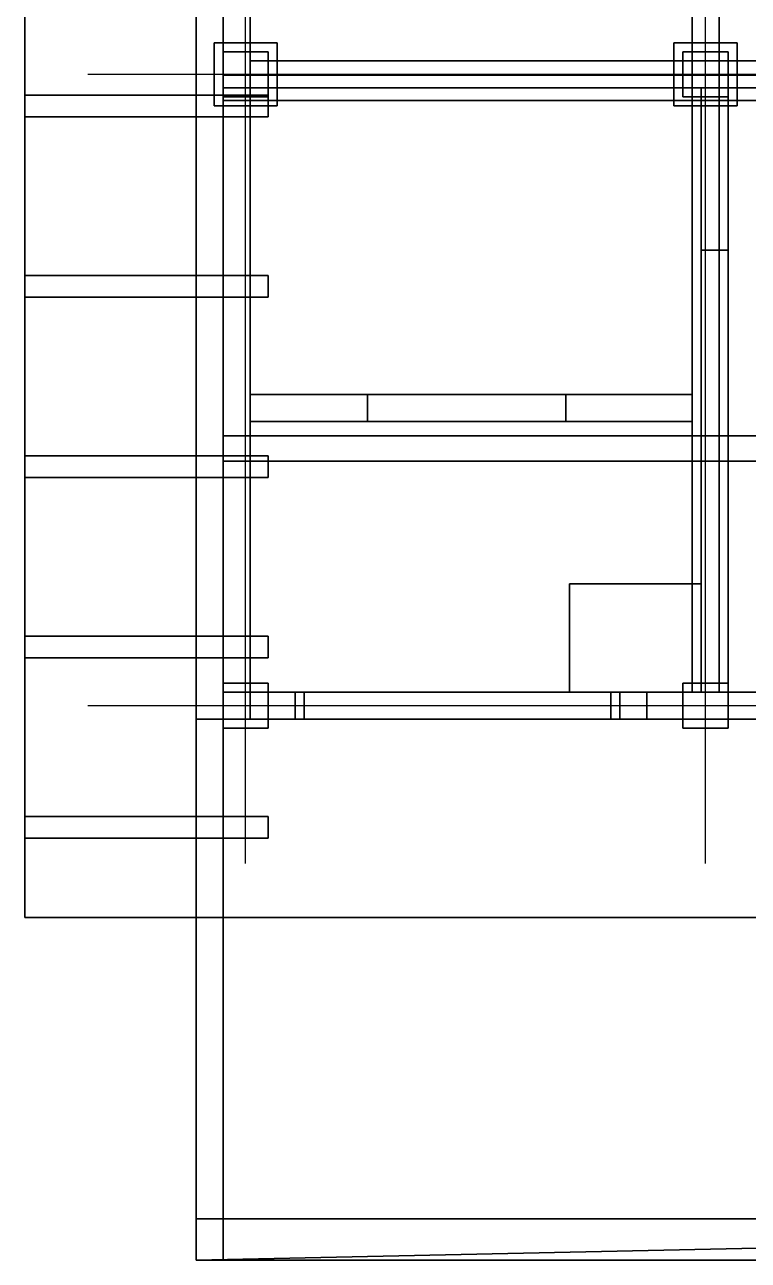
# Model space of a CAD drawing. Extents: x -0.9 to 15, y 0 to 25.9.
# Drawn here: x -0.95 to 3.06, y 0 to 6.85 of the extents above; entities that cross this region are included whole.
import ezdxf

# ---------------------------------------------------------------- set-up
doc = ezdxf.new("R2010")
doc.units = 0
for name, color, linetype in [('CERCA_PERIMETRAL_3D', 7, 'CONTINUOUS'), ('CHALET_CUBIERTA_ALPINA_3D', 7, 'CONTINUOUS'), ('CHALET_P2_MUROS_MADERA_3D', 7, 'CONTINUOUS'), ('CHALET_P2_TABIQUES_3D', 7, 'CONTINUOUS'), ('CHALET_VIGAS_CANECILLOS_3D', 7, 'CONTINUOUS'), ('COLUMNAS_3D', 7, 'CONTINUOUS'), ('EJES_ESTRUCTURALES', 7, 'CONTINUOUS'), ('LOSA_PISO_3D', 7, 'CONTINUOUS'), ('MUROS_EXTERIORES_3D', 7, 'CONTINUOUS'), ('MUROS_INTERIORES_3D', 7, 'CONTINUOUS'), ('P2_COLUMNAS_3D', 7, 'CONTINUOUS'), ('P2_LOSA_PISO_3D', 7, 'CONTINUOUS'), ('PLANTA_SEGUNDO_PISO_2D', 7, 'CONTINUOUS'), ('SOTANO_COLUMNAS_3D', 7, 'CONTINUOUS'), ('SOTANO_LOSA_3D', 7, 'CONTINUOUS'), ('SOTANO_MUROS_EXT_3D', 7, 'CONTINUOUS'), ('SOTANO_MUROS_INT_3D', 7, 'CONTINUOUS'), ('TERRENO_3D', 7, 'CONTINUOUS')]:
    doc.layers.add(name, color=color, linetype=linetype)

msp = doc.modelspace()

# ---------------------------------------------------------------- linework, layer by layer
at = {"layer": 'CERCA_PERIMETRAL_3D', "color": 7}
for points in [[(0, 0, -2.55), (0, 24.71, -2.55), (0.15, 24.71, -2.55), (0.15, 0, -2.55)], [(0, 0, 0.5), (0.15, 0, 0.5), (0.15, 24.71, 0.5), (0, 24.71, 0.5)], [(0, 24.71, -2.55), (0, 0, -2.55), (0, 0, 0.5), (0, 24.71, 0.5)], [(0.15, 0, -2.55), (0.15, 24.71, -2.55), (0.15, 24.71, 0.5), (0.15, 0, 0.5)], [(0, 0, -2.55), (0, 0.23, -2.55), (10.8043, 0.23, -2.55), (10.8043, 0, -2.55)], [(0, 0, -1), (10.8043, 0, -1), (10.8043, 0.23, -1), (0, 0.23, -1)], [(10.8043, 0.23, -2.55), (0, 0.23, -2.55), (0, 0.23, -1), (10.8043, 0.23, -1)], [(0, 0.23, -2.55), (0, 0, -2.55), (0, 0, -1), (0, 0.23, -1)], [(0, 0, -2.55), (0.15, 0, -2.55), (0.15, 0, 0.5), (0, 0, 0.5)], [(0, 0, -2.55), (10.8043, 0, -2.55), (10.8043, 0, -1), (0, 0, -1)]]:
    msp.add_3dface(points, dxfattribs=at)
at = {"layer": 'CHALET_CUBIERTA_ALPINA_3D', "color": 1}
for points in [[(-0.95, 1.9, 5.4), (-0.95, 25.91, 5.4), (4.65, 25.91, 9.72), (4.65, 1.9, 9.72)], [(-0.95, 1.9, 5.6), (4.65, 1.9, 9.92), (4.65, 25.91, 9.92), (-0.95, 25.91, 5.6)], [(-0.95, 25.91, 5.4), (-0.95, 1.9, 5.4), (-0.95, 1.9, 5.6), (-0.95, 25.91, 5.6)], [(-0.95, 1.9, 5.4), (4.65, 1.9, 9.72), (4.65, 1.9, 9.92), (-0.95, 1.9, 5.6)]]:
    msp.add_3dface(points, dxfattribs=at)
at = {"layer": 'CHALET_P2_MUROS_MADERA_3D', "color": 6}
for points in [[(0.15, 3, 3), (0.15, 24.71, 3), (0.3, 24.71, 3), (0.3, 3, 3)], [(0.15, 3, 5.85), (0.3, 3, 5.85), (0.3, 24.71, 5.85), (0.15, 24.71, 5.85)], [(0.15, 24.71, 3), (0.15, 3, 3), (0.15, 3, 5.85), (0.15, 24.71, 5.85)], [(0.3, 3, 3), (0.3, 24.71, 3), (0.3, 24.71, 5.85), (0.3, 3, 5.85)], [(0.15, 3, 3), (0.15, 3.15, 3), (0.6, 3.15, 3), (0.6, 3, 3)], [(0.15, 3, 5.85), (0.6, 3, 5.85), (0.6, 3.15, 5.85), (0.15, 3.15, 5.85)], [(0.6, 3.15, 3), (0.15, 3.15, 3), (0.15, 3.15, 5.85), (0.6, 3.15, 5.85)], [(0.15, 3.15, 3), (0.15, 3, 3), (0.15, 3, 5.85), (0.15, 3.15, 5.85)], [(0.6, 3, 3), (0.6, 3.15, 3), (0.6, 3.15, 5.85), (0.6, 3, 5.85)], [(0.6, 3, 3), (0.6, 3.15, 3), (2.3, 3.15, 3), (2.3, 3, 3)], [(0.6, 3, 4.1), (2.3, 3, 4.1), (2.3, 3.15, 4.1), (0.6, 3.15, 4.1)], [(2.3, 3.15, 3), (0.6, 3.15, 3), (0.6, 3.15, 4.1), (2.3, 3.15, 4.1)], [(0.6, 3.15, 3), (0.6, 3, 3), (0.6, 3, 4.1), (0.6, 3.15, 4.1)], [(0.6, 3, 5.25), (0.6, 3.15, 5.25), (2.3, 3.15, 5.25), (2.3, 3, 5.25)], [(0.6, 3, 5.85), (2.3, 3, 5.85), (2.3, 3.15, 5.85), (0.6, 3.15, 5.85)], [(2.3, 3.15, 5.25), (0.6, 3.15, 5.25), (0.6, 3.15, 5.85), (2.3, 3.15, 5.85)], [(0.6, 3.15, 5.25), (0.6, 3, 5.25), (0.6, 3, 5.85), (0.6, 3.15, 5.85)], [(2.3, 3, 3), (2.3, 3.15, 3), (2.3, 3.15, 4.1), (2.3, 3, 4.1)], [(2.3, 3, 5.25), (2.3, 3.15, 5.25), (2.3, 3.15, 5.85), (2.3, 3, 5.85)], [(2.3, 3, 3), (2.3, 3.15, 3), (3.6, 3.15, 3), (3.6, 3, 3)], [(2.3, 3, 5.85), (3.6, 3, 5.85), (3.6, 3.15, 5.85), (2.3, 3.15, 5.85)], [(3.6, 3.15, 3), (2.3, 3.15, 3), (2.3, 3.15, 5.85), (3.6, 3.15, 5.85)], [(2.3, 3.15, 3), (2.3, 3, 3), (2.3, 3, 5.85), (2.3, 3.15, 5.85)], [(0.15, 3, 3), (0.3, 3, 3), (0.3, 3, 5.85), (0.15, 3, 5.85)], [(0.15, 3, 3), (0.6, 3, 3), (0.6, 3, 5.85), (0.15, 3, 5.85)], [(0.6, 3, 3), (2.3, 3, 3), (2.3, 3, 4.1), (0.6, 3, 4.1)], [(0.6, 3, 5.25), (2.3, 3, 5.25), (2.3, 3, 5.85), (0.6, 3, 5.85)], [(2.3, 3, 3), (3.6, 3, 3), (3.6, 3, 5.85), (2.3, 3, 5.85)]]:
    msp.add_3dface(points, dxfattribs=at)
at = {"layer": 'CHALET_P2_TABIQUES_3D', "color": 6}
for points in [[(2.75, 3.15, 3), (2.75, 7.3, 3), (2.9, 7.3, 3), (2.9, 3.15, 3)], [(2.75, 3.15, 5.85), (2.9, 3.15, 5.85), (2.9, 7.3, 5.85), (2.75, 7.3, 5.85)], [(2.75, 7.3, 3), (2.75, 3.15, 3), (2.75, 3.15, 5.85), (2.75, 7.3, 5.85)], [(2.9, 3.15, 3), (2.9, 7.3, 3), (2.9, 7.3, 5.85), (2.9, 3.15, 5.85)], [(2.75, 3.15, 3), (2.9, 3.15, 3), (2.9, 3.15, 5.85), (2.75, 3.15, 5.85)]]:
    msp.add_3dface(points, dxfattribs=at)
at = {"layer": 'CHALET_VIGAS_CANECILLOS_3D', "color": 6}
for points in [[(0.15, 6.43, 2.7), (0.15, 6.57, 2.7), (9.15, 6.57, 2.7), (9.15, 6.43, 2.7)], [(0.15, 6.43, 2.85), (9.15, 6.43, 2.85), (9.15, 6.57, 2.85), (0.15, 6.57, 2.85)], [(9.15, 6.57, 2.7), (0.15, 6.57, 2.7), (0.15, 6.57, 2.85), (9.15, 6.57, 2.85)], [(0.15, 6.57, 2.7), (0.15, 6.43, 2.7), (0.15, 6.43, 2.85), (0.15, 6.57, 2.85)], [(-0.95, 6.34, 5.25), (-0.95, 6.46, 5.25), (0.4, 6.46, 5.25), (0.4, 6.34, 5.25)], [(-0.95, 6.34, 5.4), (0.4, 6.34, 5.4), (0.4, 6.46, 5.4), (-0.95, 6.46, 5.4)], [(0.4, 6.46, 5.25), (-0.95, 6.46, 5.25), (-0.95, 6.46, 5.4), (0.4, 6.46, 5.4)], [(-0.95, 6.46, 5.25), (-0.95, 6.34, 5.25), (-0.95, 6.34, 5.4), (-0.95, 6.46, 5.4)], [(0.4, 6.34, 5.25), (0.4, 6.46, 5.25), (0.4, 6.46, 5.4), (0.4, 6.34, 5.4)], [(0.15, 6.43, 2.7), (9.15, 6.43, 2.7), (9.15, 6.43, 2.85), (0.15, 6.43, 2.85)], [(-0.95, 6.34, 5.25), (0.4, 6.34, 5.25), (0.4, 6.34, 5.4), (-0.95, 6.34, 5.4)], [(-0.95, 5.34, 5.25), (-0.95, 5.46, 5.25), (0.4, 5.46, 5.25), (0.4, 5.34, 5.25)], [(-0.95, 5.34, 5.4), (0.4, 5.34, 5.4), (0.4, 5.46, 5.4), (-0.95, 5.46, 5.4)], [(0.4, 5.46, 5.25), (-0.95, 5.46, 5.25), (-0.95, 5.46, 5.4), (0.4, 5.46, 5.4)], [(-0.95, 5.46, 5.25), (-0.95, 5.34, 5.25), (-0.95, 5.34, 5.4), (-0.95, 5.46, 5.4)], [(0.4, 5.34, 5.25), (0.4, 5.46, 5.25), (0.4, 5.46, 5.4), (0.4, 5.34, 5.4)], [(-0.95, 5.34, 5.25), (0.4, 5.34, 5.25), (0.4, 5.34, 5.4), (-0.95, 5.34, 5.4)], [(0.15, 4.43, 2.7), (0.15, 4.57, 2.7), (9.15, 4.57, 2.7), (9.15, 4.43, 2.7)], [(0.15, 4.43, 2.85), (9.15, 4.43, 2.85), (9.15, 4.57, 2.85), (0.15, 4.57, 2.85)], [(9.15, 4.57, 2.7), (0.15, 4.57, 2.7), (0.15, 4.57, 2.85), (9.15, 4.57, 2.85)], [(0.15, 4.57, 2.7), (0.15, 4.43, 2.7), (0.15, 4.43, 2.85), (0.15, 4.57, 2.85)], [(-0.95, 4.34, 5.25), (-0.95, 4.46, 5.25), (0.4, 4.46, 5.25), (0.4, 4.34, 5.25)], [(-0.95, 4.34, 5.4), (0.4, 4.34, 5.4), (0.4, 4.46, 5.4), (-0.95, 4.46, 5.4)], [(0.4, 4.46, 5.25), (-0.95, 4.46, 5.25), (-0.95, 4.46, 5.4), (0.4, 4.46, 5.4)], [(-0.95, 4.46, 5.25), (-0.95, 4.34, 5.25), (-0.95, 4.34, 5.4), (-0.95, 4.46, 5.4)], [(0.4, 4.34, 5.25), (0.4, 4.46, 5.25), (0.4, 4.46, 5.4), (0.4, 4.34, 5.4)], [(0.15, 4.43, 2.7), (9.15, 4.43, 2.7), (9.15, 4.43, 2.85), (0.15, 4.43, 2.85)], [(-0.95, 4.34, 5.25), (0.4, 4.34, 5.25), (0.4, 4.34, 5.4), (-0.95, 4.34, 5.4)], [(-0.95, 3.34, 5.25), (-0.95, 3.46, 5.25), (0.4, 3.46, 5.25), (0.4, 3.34, 5.25)], [(-0.95, 3.34, 5.4), (0.4, 3.34, 5.4), (0.4, 3.46, 5.4), (-0.95, 3.46, 5.4)], [(0.4, 3.46, 5.25), (-0.95, 3.46, 5.25), (-0.95, 3.46, 5.4), (0.4, 3.46, 5.4)], [(-0.95, 3.46, 5.25), (-0.95, 3.34, 5.25), (-0.95, 3.34, 5.4), (-0.95, 3.46, 5.4)], [(0.4, 3.34, 5.25), (0.4, 3.46, 5.25), (0.4, 3.46, 5.4), (0.4, 3.34, 5.4)], [(-0.95, 3.34, 5.25), (0.4, 3.34, 5.25), (0.4, 3.34, 5.4), (-0.95, 3.34, 5.4)], [(-0.95, 2.34, 5.25), (-0.95, 2.46, 5.25), (0.4, 2.46, 5.25), (0.4, 2.34, 5.25)], [(-0.95, 2.34, 5.4), (0.4, 2.34, 5.4), (0.4, 2.46, 5.4), (-0.95, 2.46, 5.4)], [(0.4, 2.46, 5.25), (-0.95, 2.46, 5.25), (-0.95, 2.46, 5.4), (0.4, 2.46, 5.4)], [(-0.95, 2.46, 5.25), (-0.95, 2.34, 5.25), (-0.95, 2.34, 5.4), (-0.95, 2.46, 5.4)], [(0.4, 2.34, 5.25), (0.4, 2.46, 5.25), (0.4, 2.46, 5.4), (0.4, 2.34, 5.4)], [(-0.95, 2.34, 5.25), (0.4, 2.34, 5.25), (0.4, 2.34, 5.4), (-0.95, 2.34, 5.4)]]:
    msp.add_3dface(points, dxfattribs=at)
at = {"layer": 'COLUMNAS_3D', "color": 1}
for points in [[(0.15, 6.45), (0.15, 6.7), (0.4, 6.7), (0.4, 6.45)], [(0.15, 6.45, 2.85), (0.4, 6.45, 2.85), (0.4, 6.7, 2.85), (0.15, 6.7, 2.85)], [(0.4, 6.7), (0.15, 6.7), (0.15, 6.7, 2.85), (0.4, 6.7, 2.85)], [(0.15, 6.7), (0.15, 6.45), (0.15, 6.45, 2.85), (0.15, 6.7, 2.85)], [(0.4, 6.45), (0.4, 6.7), (0.4, 6.7, 2.85), (0.4, 6.45, 2.85)], [(2.7, 6.45), (2.7, 6.7), (2.95, 6.7), (2.95, 6.45)], [(2.7, 6.45, 2.85), (2.95, 6.45, 2.85), (2.95, 6.7, 2.85), (2.7, 6.7, 2.85)], [(2.95, 6.7), (2.7, 6.7), (2.7, 6.7, 2.85), (2.95, 6.7, 2.85)], [(2.7, 6.7), (2.7, 6.45), (2.7, 6.45, 2.85), (2.7, 6.7, 2.85)], [(2.95, 6.45), (2.95, 6.7), (2.95, 6.7, 2.85), (2.95, 6.45, 2.85)], [(0.15, 6.45), (0.4, 6.45), (0.4, 6.45, 2.85), (0.15, 6.45, 2.85)], [(2.7, 6.45), (2.95, 6.45), (2.95, 6.45, 2.85), (2.7, 6.45, 2.85)], [(0.15, 2.95), (0.15, 3.2), (0.4, 3.2), (0.4, 2.95)], [(0.15, 2.95, 2.85), (0.4, 2.95, 2.85), (0.4, 3.2, 2.85), (0.15, 3.2, 2.85)], [(0.4, 3.2), (0.15, 3.2), (0.15, 3.2, 2.85), (0.4, 3.2, 2.85)], [(0.15, 3.2), (0.15, 2.95), (0.15, 2.95, 2.85), (0.15, 3.2, 2.85)], [(0.4, 2.95), (0.4, 3.2), (0.4, 3.2, 2.85), (0.4, 2.95, 2.85)], [(2.7, 2.95), (2.7, 3.2), (2.95, 3.2), (2.95, 2.95)], [(2.7, 2.95, 2.85), (2.95, 2.95, 2.85), (2.95, 3.2, 2.85), (2.7, 3.2, 2.85)], [(2.95, 3.2), (2.7, 3.2), (2.7, 3.2, 2.85), (2.95, 3.2, 2.85)], [(2.7, 3.2), (2.7, 2.95), (2.7, 2.95, 2.85), (2.7, 3.2, 2.85)], [(2.95, 2.95), (2.95, 3.2), (2.95, 3.2, 2.85), (2.95, 2.95, 2.85)], [(0.15, 2.95), (0.4, 2.95), (0.4, 2.95, 2.85), (0.15, 2.95, 2.85)], [(2.7, 2.95), (2.95, 2.95), (2.95, 2.95, 2.85), (2.7, 2.95, 2.85)]]:
    msp.add_3dface(points, dxfattribs=at)
at = {"layer": 'EJES_ESTRUCTURALES', "color": 4}
for p, q in [((0.275, 2.2), (0.275, 25.51)), ((2.825, 2.2), (2.825, 25.51)), ((-0.6, 6.575), (9.8, 6.575)), ((-0.6, 3.075), (9.8, 3.075))]:
    msp.add_line(p, q, dxfattribs=at)
at = {"layer": 'LOSA_PISO_3D', "color": 8}
for points in [[(0.15, 6.5, -0.15), (0.15, 7.4, -0.15), (9.15, 7.4, -0.15), (9.15, 6.5, -0.15)], [(0.15, 6.5), (9.15, 6.5), (9.15, 7.4), (0.15, 7.4)], [(0.15, 7.4, -0.15), (0.15, 6.5, -0.15), (0.15, 6.5), (0.15, 7.4)], [(0.15, 3, -0.15), (0.15, 6.5, -0.15), (6.4, 6.5, -0.15), (6.4, 3, -0.15)], [(0.15, 3), (6.4, 3), (6.4, 6.5), (0.15, 6.5)], [(6.4, 6.5, -0.15), (0.15, 6.5, -0.15), (0.15, 6.5), (6.4, 6.5)], [(0.15, 6.5, -0.15), (0.15, 3, -0.15), (0.15, 3), (0.15, 6.5)], [(0.15, 6.5, -0.15), (9.15, 6.5, -0.15), (9.15, 6.5), (0.15, 6.5)], [(0.15, 3, -0.15), (6.4, 3, -0.15), (6.4, 3), (0.15, 3)]]:
    msp.add_3dface(points, dxfattribs=at)
at = {"layer": 'MUROS_EXTERIORES_3D', "color": 7}
for points in [[(0.15, 3), (0.15, 24.71), (0.3, 24.71), (0.3, 3)], [(0.15, 3, 2.85), (0.3, 3, 2.85), (0.3, 24.71, 2.85), (0.15, 24.71, 2.85)], [(0.15, 24.71), (0.15, 3), (0.15, 3, 2.85), (0.15, 24.71, 2.85)], [(0.3, 3), (0.3, 24.71), (0.3, 24.71, 2.85), (0.3, 3, 2.85)], [(0.15, 3), (0.15, 3.15), (0.55, 3.15), (0.55, 3)], [(0.15, 3, 2.85), (0.55, 3, 2.85), (0.55, 3.15, 2.85), (0.15, 3.15, 2.85)], [(0.55, 3.15), (0.15, 3.15), (0.15, 3.15, 2.85), (0.55, 3.15, 2.85)], [(0.15, 3.15), (0.15, 3), (0.15, 3, 2.85), (0.15, 3.15, 2.85)], [(0.55, 3), (0.55, 3.15), (0.55, 3.15, 2.85), (0.55, 3, 2.85)], [(0.55, 3), (0.55, 3.15), (2.35, 3.15), (2.35, 3)], [(0.55, 3, 1.15), (2.35, 3, 1.15), (2.35, 3.15, 1.15), (0.55, 3.15, 1.15)], [(2.35, 3.15), (0.55, 3.15), (0.55, 3.15, 1.15), (2.35, 3.15, 1.15)], [(0.55, 3.15), (0.55, 3), (0.55, 3, 1.15), (0.55, 3.15, 1.15)], [(0.55, 3, 2.6), (0.55, 3.15, 2.6), (2.35, 3.15, 2.6), (2.35, 3, 2.6)], [(0.55, 3, 2.85), (2.35, 3, 2.85), (2.35, 3.15, 2.85), (0.55, 3.15, 2.85)], [(2.35, 3.15, 2.6), (0.55, 3.15, 2.6), (0.55, 3.15, 2.85), (2.35, 3.15, 2.85)], [(0.55, 3.15, 2.6), (0.55, 3, 2.6), (0.55, 3, 2.85), (0.55, 3.15, 2.85)], [(2.35, 3), (2.35, 3.15), (2.35, 3.15, 1.15), (2.35, 3, 1.15)], [(2.35, 3, 2.6), (2.35, 3.15, 2.6), (2.35, 3.15, 2.85), (2.35, 3, 2.85)], [(2.35, 3), (2.35, 3.15), (4.1, 3.15), (4.1, 3)], [(2.35, 3, 2.85), (4.1, 3, 2.85), (4.1, 3.15, 2.85), (2.35, 3.15, 2.85)], [(4.1, 3.15), (2.35, 3.15), (2.35, 3.15, 2.85), (4.1, 3.15, 2.85)], [(2.35, 3.15), (2.35, 3), (2.35, 3, 2.85), (2.35, 3.15, 2.85)], [(0.15, 3), (0.3, 3), (0.3, 3, 2.85), (0.15, 3, 2.85)], [(0.15, 3), (0.55, 3), (0.55, 3, 2.85), (0.15, 3, 2.85)], [(0.55, 3), (2.35, 3), (2.35, 3, 1.15), (0.55, 3, 1.15)], [(0.55, 3, 2.6), (2.35, 3, 2.6), (2.35, 3, 2.85), (0.55, 3, 2.85)], [(2.35, 3), (4.1, 3), (4.1, 3, 2.85), (2.35, 3, 2.85)]]:
    msp.add_3dface(points, dxfattribs=at)
at = {"layer": 'MUROS_INTERIORES_3D', "color": 7}
for points in [[(2.75, 3.15), (2.75, 24.56), (2.9, 24.56), (2.9, 3.15)], [(2.75, 3.15, 2.85), (2.9, 3.15, 2.85), (2.9, 24.56, 2.85), (2.75, 24.56, 2.85)], [(2.75, 24.56), (2.75, 3.15), (2.75, 3.15, 2.85), (2.75, 24.56, 2.85)], [(2.9, 3.15), (2.9, 24.56), (2.9, 24.56, 2.85), (2.9, 3.15, 2.85)], [(2.9, 6.5), (2.9, 6.65), (4.05, 6.65), (4.05, 6.5)], [(2.9, 6.5, 2.85), (4.05, 6.5, 2.85), (4.05, 6.65, 2.85), (2.9, 6.65, 2.85)], [(4.05, 6.65), (2.9, 6.65), (2.9, 6.65, 2.85), (4.05, 6.65, 2.85)], [(2.9, 6.65), (2.9, 6.5), (2.9, 6.5, 2.85), (2.9, 6.65, 2.85)], [(2.9, 6.5), (4.05, 6.5), (4.05, 6.5, 2.85), (2.9, 6.5, 2.85)], [(0.3, 4.65), (0.3, 4.8), (0.95, 4.8), (0.95, 4.65)], [(0.3, 4.65, 2.85), (0.95, 4.65, 2.85), (0.95, 4.8, 2.85), (0.3, 4.8, 2.85)], [(0.95, 4.8), (0.3, 4.8), (0.3, 4.8, 2.85), (0.95, 4.8, 2.85)], [(0.3, 4.8), (0.3, 4.65), (0.3, 4.65, 2.85), (0.3, 4.8, 2.85)], [(0.95, 4.65), (0.95, 4.8), (0.95, 4.8, 2.85), (0.95, 4.65, 2.85)], [(0.95, 4.65, 2.1), (0.95, 4.8, 2.1), (2.05, 4.8, 2.1), (2.05, 4.65, 2.1)], [(0.95, 4.65, 2.85), (2.05, 4.65, 2.85), (2.05, 4.8, 2.85), (0.95, 4.8, 2.85)], [(2.05, 4.8, 2.1), (0.95, 4.8, 2.1), (0.95, 4.8, 2.85), (2.05, 4.8, 2.85)], [(0.95, 4.8, 2.1), (0.95, 4.65, 2.1), (0.95, 4.65, 2.85), (0.95, 4.8, 2.85)], [(2.05, 4.65, 2.1), (2.05, 4.8, 2.1), (2.05, 4.8, 2.85), (2.05, 4.65, 2.85)], [(2.05, 4.65), (2.05, 4.8), (2.75, 4.8), (2.75, 4.65)], [(2.05, 4.65, 2.85), (2.75, 4.65, 2.85), (2.75, 4.8, 2.85), (2.05, 4.8, 2.85)], [(2.75, 4.8), (2.05, 4.8), (2.05, 4.8, 2.85), (2.75, 4.8, 2.85)], [(2.05, 4.8), (2.05, 4.65), (2.05, 4.65, 2.85), (2.05, 4.8, 2.85)], [(2.75, 4.65), (2.75, 4.8), (2.75, 4.8, 2.85), (2.75, 4.65, 2.85)], [(0.3, 4.65), (0.95, 4.65), (0.95, 4.65, 2.85), (0.3, 4.65, 2.85)], [(0.95, 4.65, 2.1), (2.05, 4.65, 2.1), (2.05, 4.65, 2.85), (0.95, 4.65, 2.85)], [(2.05, 4.65), (2.75, 4.65), (2.75, 4.65, 2.85), (2.05, 4.65, 2.85)], [(2.75, 3.15), (2.9, 3.15), (2.9, 3.15, 2.85), (2.75, 3.15, 2.85)]]:
    msp.add_3dface(points, dxfattribs=at)
at = {"layer": 'P2_COLUMNAS_3D', "color": 1}
for points in [[(0.15, 6.45, 3), (0.15, 6.7, 3), (0.4, 6.7, 3), (0.4, 6.45, 3)], [(0.15, 6.45, 5.85), (0.4, 6.45, 5.85), (0.4, 6.7, 5.85), (0.15, 6.7, 5.85)], [(0.4, 6.7, 3), (0.15, 6.7, 3), (0.15, 6.7, 5.85), (0.4, 6.7, 5.85)], [(0.15, 6.7, 3), (0.15, 6.45, 3), (0.15, 6.45, 5.85), (0.15, 6.7, 5.85)], [(0.4, 6.45, 3), (0.4, 6.7, 3), (0.4, 6.7, 5.85), (0.4, 6.45, 5.85)], [(2.7, 6.45, 3), (2.7, 6.7, 3), (2.95, 6.7, 3), (2.95, 6.45, 3)], [(2.7, 6.45, 5.85), (2.95, 6.45, 5.85), (2.95, 6.7, 5.85), (2.7, 6.7, 5.85)], [(2.95, 6.7, 3), (2.7, 6.7, 3), (2.7, 6.7, 5.85), (2.95, 6.7, 5.85)], [(2.7, 6.7, 3), (2.7, 6.45, 3), (2.7, 6.45, 5.85), (2.7, 6.7, 5.85)], [(2.95, 6.45, 3), (2.95, 6.7, 3), (2.95, 6.7, 5.85), (2.95, 6.45, 5.85)], [(0.15, 6.45, 3), (0.4, 6.45, 3), (0.4, 6.45, 5.85), (0.15, 6.45, 5.85)], [(2.7, 6.45, 3), (2.95, 6.45, 3), (2.95, 6.45, 5.85), (2.7, 6.45, 5.85)], [(0.15, 2.95, 3), (0.15, 3.2, 3), (0.4, 3.2, 3), (0.4, 2.95, 3)], [(0.15, 2.95, 5.85), (0.4, 2.95, 5.85), (0.4, 3.2, 5.85), (0.15, 3.2, 5.85)], [(0.4, 3.2, 3), (0.15, 3.2, 3), (0.15, 3.2, 5.85), (0.4, 3.2, 5.85)], [(0.15, 3.2, 3), (0.15, 2.95, 3), (0.15, 2.95, 5.85), (0.15, 3.2, 5.85)], [(0.4, 2.95, 3), (0.4, 3.2, 3), (0.4, 3.2, 5.85), (0.4, 2.95, 5.85)], [(2.7, 2.95, 3), (2.7, 3.2, 3), (2.95, 3.2, 3), (2.95, 2.95, 3)], [(2.7, 2.95, 5.85), (2.95, 2.95, 5.85), (2.95, 3.2, 5.85), (2.7, 3.2, 5.85)], [(2.95, 3.2, 3), (2.7, 3.2, 3), (2.7, 3.2, 5.85), (2.95, 3.2, 5.85)], [(2.7, 3.2, 3), (2.7, 2.95, 3), (2.7, 2.95, 5.85), (2.7, 3.2, 5.85)], [(2.95, 2.95, 3), (2.95, 3.2, 3), (2.95, 3.2, 5.85), (2.95, 2.95, 5.85)], [(0.15, 2.95, 3), (0.4, 2.95, 3), (0.4, 2.95, 5.85), (0.15, 2.95, 5.85)], [(2.7, 2.95, 3), (2.95, 2.95, 3), (2.95, 2.95, 5.85), (2.7, 2.95, 5.85)]]:
    msp.add_3dface(points, dxfattribs=at)
at = {"layer": 'P2_LOSA_PISO_3D', "color": 6}
for points in [[(0.15, 6.5, 2.85), (0.15, 7.4, 2.85), (9.15, 7.4, 2.85), (9.15, 6.5, 2.85)], [(0.15, 6.5, 3), (9.15, 6.5, 3), (9.15, 7.4, 3), (0.15, 7.4, 3)], [(0.15, 7.4, 2.85), (0.15, 6.5, 2.85), (0.15, 6.5, 3), (0.15, 7.4, 3)], [(0.15, 3, 2.85), (0.15, 6.5, 2.85), (6.4, 6.5, 2.85), (6.4, 3, 2.85)], [(0.15, 3, 3), (6.4, 3, 3), (6.4, 6.5, 3), (0.15, 6.5, 3)], [(6.4, 6.5, 2.85), (0.15, 6.5, 2.85), (0.15, 6.5, 3), (6.4, 6.5, 3)], [(0.15, 6.5, 2.85), (0.15, 3, 2.85), (0.15, 3, 3), (0.15, 6.5, 3)], [(0.15, 6.5, 2.85), (9.15, 6.5, 2.85), (9.15, 6.5, 3), (0.15, 6.5, 3)], [(0.15, 3, 2.85), (6.4, 3, 2.85), (6.4, 3, 3), (0.15, 3, 3)]]:
    msp.add_3dface(points, dxfattribs=at)
at = {"layer": 'PLANTA_SEGUNDO_PISO_2D', "color": 1}
for p, q in [((-0.95, 25.91), (-0.95, 1.9)), ((0.4, 6.7, 3), (0.15, 6.7, 3)), ((0.15, 6.7, 3), (0.15, 6.45, 3)), ((0.4, 6.45, 3), (0.4, 6.7, 3)), ((2.95, 6.7, 3), (2.7, 6.7, 3)), ((2.7, 6.7, 3), (2.7, 6.45, 3)), ((2.95, 6.45, 3), (2.95, 6.7, 3)), ((0.15, 6.45, 3), (0.4, 6.45, 3)), ((2.7, 6.45, 3), (2.95, 6.45, 3)), ((0.4, 3.2, 3), (0.15, 3.2, 3)), ((0.15, 3.2, 3), (0.15, 2.95, 3)), ((0.4, 2.95, 3), (0.4, 3.2, 3)), ((2.95, 3.2, 3), (2.7, 3.2, 3)), ((2.7, 3.2, 3), (2.7, 2.95, 3)), ((2.95, 2.95, 3), (2.95, 3.2, 3)), ((0.15, 2.95, 3), (0.4, 2.95, 3)), ((2.7, 2.95, 3), (2.95, 2.95, 3)), ((-0.95, 1.9), (10.25, 1.9))]:
    msp.add_line(p, q, dxfattribs=at)
at = {"layer": 'SOTANO_COLUMNAS_3D', "color": 1}
for points in [[(0.1, 6.4, -2.55), (0.1, 6.75, -2.55), (0.45, 6.75, -2.55), (0.45, 6.4, -2.55)], [(0.1, 6.4, -0.15), (0.45, 6.4, -0.15), (0.45, 6.75, -0.15), (0.1, 6.75, -0.15)], [(0.45, 6.75, -2.55), (0.1, 6.75, -2.55), (0.1, 6.75, -0.15), (0.45, 6.75, -0.15)], [(0.1, 6.75, -2.55), (0.1, 6.4, -2.55), (0.1, 6.4, -0.15), (0.1, 6.75, -0.15)], [(0.45, 6.4, -2.55), (0.45, 6.75, -2.55), (0.45, 6.75, -0.15), (0.45, 6.4, -0.15)], [(2.65, 6.4, -2.55), (2.65, 6.75, -2.55), (3, 6.75, -2.55), (3, 6.4, -2.55)], [(2.65, 6.4, -0.15), (3, 6.4, -0.15), (3, 6.75, -0.15), (2.65, 6.75, -0.15)], [(3, 6.75, -2.55), (2.65, 6.75, -2.55), (2.65, 6.75, -0.15), (3, 6.75, -0.15)], [(2.65, 6.75, -2.55), (2.65, 6.4, -2.55), (2.65, 6.4, -0.15), (2.65, 6.75, -0.15)], [(3, 6.4, -2.55), (3, 6.75, -2.55), (3, 6.75, -0.15), (3, 6.4, -0.15)], [(0.1, 6.4, -2.55), (0.45, 6.4, -2.55), (0.45, 6.4, -0.15), (0.1, 6.4, -0.15)], [(2.65, 6.4, -2.55), (3, 6.4, -2.55), (3, 6.4, -0.15), (2.65, 6.4, -0.15)]]:
    msp.add_3dface(points, dxfattribs=at)
at = {"layer": 'SOTANO_LOSA_3D', "color": 8}
for points in [[(0.15, 6.5, -2.7), (0.15, 11.3, -2.7), (9.15, 11.3, -2.7), (9.15, 6.5, -2.7)], [(0.15, 6.5, -2.55), (9.15, 6.5, -2.55), (9.15, 11.3, -2.55), (0.15, 11.3, -2.55)], [(0.15, 11.3, -2.7), (0.15, 6.5, -2.7), (0.15, 6.5, -2.55), (0.15, 11.3, -2.55)], [(0.15, 3, -2.7), (0.15, 6.5, -2.7), (6.4, 6.5, -2.7), (6.4, 3, -2.7)], [(0.15, 3, -2.55), (6.4, 3, -2.55), (6.4, 6.5, -2.55), (0.15, 6.5, -2.55)], [(6.4, 6.5, -2.7), (0.15, 6.5, -2.7), (0.15, 6.5, -2.55), (6.4, 6.5, -2.55)], [(0.15, 6.5, -2.7), (0.15, 3, -2.7), (0.15, 3, -2.55), (0.15, 6.5, -2.55)], [(0.15, 6.5, -2.7), (9.15, 6.5, -2.7), (9.15, 6.5, -2.55), (0.15, 6.5, -2.55)], [(0.15, 3, -2.7), (6.4, 3, -2.7), (6.4, 3, -2.55), (0.15, 3, -2.55)]]:
    msp.add_3dface(points, dxfattribs=at)
at = {"layer": 'SOTANO_MUROS_EXT_3D', "color": 4}
for points in [[(0.15, 3, -2.55), (0.15, 11.3, -2.55), (0.3, 11.3, -2.55), (0.3, 3, -2.55)], [(0.15, 3, -0.15), (0.3, 3, -0.15), (0.3, 11.3, -0.15), (0.15, 11.3, -0.15)], [(0.15, 11.3, -2.55), (0.15, 3, -2.55), (0.15, 3, -0.15), (0.15, 11.3, -0.15)], [(0.3, 3, -2.55), (0.3, 11.3, -2.55), (0.3, 11.3, -0.15), (0.3, 3, -0.15)], [(0.3, 3, -2.55), (0.3, 3.15, -2.55), (0.6, 3.15, -2.55), (0.6, 3, -2.55)], [(0.3, 3, -0.15), (0.6, 3, -0.15), (0.6, 3.15, -0.15), (0.3, 3.15, -0.15)], [(0.6, 3.15, -2.55), (0.3, 3.15, -2.55), (0.3, 3.15, -0.15), (0.6, 3.15, -0.15)], [(0.3, 3.15, -2.55), (0.3, 3, -2.55), (0.3, 3, -0.15), (0.3, 3.15, -0.15)], [(0.6, 3, -2.55), (0.6, 3.15, -2.55), (0.6, 3.15, -0.15), (0.6, 3, -0.15)], [(0.6, 3, -2.55), (0.6, 3.15, -2.55), (2.5, 3.15, -2.55), (2.5, 3, -2.55)], [(0.6, 3, -1.55), (2.5, 3, -1.55), (2.5, 3.15, -1.55), (0.6, 3.15, -1.55)], [(2.5, 3.15, -2.55), (0.6, 3.15, -2.55), (0.6, 3.15, -1.55), (2.5, 3.15, -1.55)], [(0.6, 3.15, -2.55), (0.6, 3, -2.55), (0.6, 3, -1.55), (0.6, 3.15, -1.55)], [(0.6, 3, -0.45), (0.6, 3.15, -0.45), (2.5, 3.15, -0.45), (2.5, 3, -0.45)], [(0.6, 3, -0.15), (2.5, 3, -0.15), (2.5, 3.15, -0.15), (0.6, 3.15, -0.15)], [(2.5, 3.15, -0.45), (0.6, 3.15, -0.45), (0.6, 3.15, -0.15), (2.5, 3.15, -0.15)], [(0.6, 3.15, -0.45), (0.6, 3, -0.45), (0.6, 3, -0.15), (0.6, 3.15, -0.15)], [(2.5, 3, -2.55), (2.5, 3.15, -2.55), (2.5, 3.15, -1.55), (2.5, 3, -1.55)], [(2.5, 3, -0.45), (2.5, 3.15, -0.45), (2.5, 3.15, -0.15), (2.5, 3, -0.15)], [(2.5, 3, -2.55), (2.5, 3.15, -2.55), (3.4, 3.15, -2.55), (3.4, 3, -2.55)], [(2.5, 3, -0.15), (3.4, 3, -0.15), (3.4, 3.15, -0.15), (2.5, 3.15, -0.15)], [(3.4, 3.15, -2.55), (2.5, 3.15, -2.55), (2.5, 3.15, -0.15), (3.4, 3.15, -0.15)], [(2.5, 3.15, -2.55), (2.5, 3, -2.55), (2.5, 3, -0.15), (2.5, 3.15, -0.15)], [(0.15, 3, -2.55), (0.3, 3, -2.55), (0.3, 3, -0.15), (0.15, 3, -0.15)], [(0.3, 3, -2.55), (0.6, 3, -2.55), (0.6, 3, -0.15), (0.3, 3, -0.15)], [(0.6, 3, -2.55), (2.5, 3, -2.55), (2.5, 3, -1.55), (0.6, 3, -1.55)], [(0.6, 3, -0.45), (2.5, 3, -0.45), (2.5, 3, -0.15), (0.6, 3, -0.15)], [(2.5, 3, -2.55), (3.4, 3, -2.55), (3.4, 3, -0.15), (2.5, 3, -0.15)]]:
    msp.add_3dface(points, dxfattribs=at)
at = {"layer": 'SOTANO_MUROS_INT_3D', "color": 4}
for points in [[(0.3, 6.5, -2.55), (0.3, 6.65, -2.55), (3.95, 6.65, -2.55), (3.95, 6.5, -2.55)], [(0.3, 6.5, -0.15), (3.95, 6.5, -0.15), (3.95, 6.65, -0.15), (0.3, 6.65, -0.15)], [(3.95, 6.65, -2.55), (0.3, 6.65, -2.55), (0.3, 6.65, -0.15), (3.95, 6.65, -0.15)], [(0.3, 6.65, -2.55), (0.3, 6.5, -2.55), (0.3, 6.5, -0.15), (0.3, 6.65, -0.15)], [(0.3, 6.5, -2.55), (3.95, 6.5, -2.55), (3.95, 6.5, -0.15), (0.3, 6.5, -0.15)], [(2.8, 6.4, -2.55), (2.8, 6.5, -2.55), (2.95, 6.5, -2.55), (2.95, 6.4, -2.55)], [(2.8, 6.4, -0.15), (2.95, 6.4, -0.15), (2.95, 6.5, -0.15), (2.8, 6.5, -0.15)], [(2.95, 6.5, -2.55), (2.8, 6.5, -2.55), (2.8, 6.5, -0.15), (2.95, 6.5, -0.15)], [(2.8, 6.5, -2.55), (2.8, 6.4, -2.55), (2.8, 6.4, -0.15), (2.8, 6.5, -0.15)], [(2.95, 6.4, -2.55), (2.95, 6.5, -2.55), (2.95, 6.5, -0.15), (2.95, 6.4, -0.15)], [(2.8, 5.6, -0.55), (2.8, 6.4, -0.55), (2.95, 6.4, -0.55), (2.95, 5.6, -0.55)], [(2.8, 5.6, -0.15), (2.95, 5.6, -0.15), (2.95, 6.4, -0.15), (2.8, 6.4, -0.15)], [(2.95, 6.4, -0.55), (2.8, 6.4, -0.55), (2.8, 6.4, -0.15), (2.95, 6.4, -0.15)], [(2.8, 6.4, -0.55), (2.8, 5.6, -0.55), (2.8, 5.6, -0.15), (2.8, 6.4, -0.15)], [(2.8, 6.4, -2.55), (2.95, 6.4, -2.55), (2.95, 6.4, -0.15), (2.8, 6.4, -0.15)], [(2.95, 5.6, -0.55), (2.95, 6.4, -0.55), (2.95, 6.4, -0.15), (2.95, 5.6, -0.15)], [(2.8, 3.15, -2.55), (2.8, 5.6, -2.55), (2.95, 5.6, -2.55), (2.95, 3.15, -2.55)], [(2.8, 3.15, -0.15), (2.95, 3.15, -0.15), (2.95, 5.6, -0.15), (2.8, 5.6, -0.15)], [(2.95, 5.6, -2.55), (2.8, 5.6, -2.55), (2.8, 5.6, -0.15), (2.95, 5.6, -0.15)], [(2.8, 5.6, -2.55), (2.8, 3.15, -2.55), (2.8, 3.15, -0.15), (2.8, 5.6, -0.15)], [(2.8, 5.6, -0.55), (2.95, 5.6, -0.55), (2.95, 5.6, -0.15), (2.8, 5.6, -0.15)], [(2.95, 3.15, -2.55), (2.95, 5.6, -2.55), (2.95, 5.6, -0.15), (2.95, 3.15, -0.15)], [(2.07, 3.15, -2.55), (2.07, 3.75, -2.55), (2.8, 3.75, -2.55), (2.8, 3.15, -2.55)], [(2.07, 3.15, -0.15), (2.8, 3.15, -0.15), (2.8, 3.75, -0.15), (2.07, 3.75, -0.15)], [(2.8, 3.75, -2.55), (2.07, 3.75, -2.55), (2.07, 3.75, -0.15), (2.8, 3.75, -0.15)], [(2.07, 3.75, -2.55), (2.07, 3.15, -2.55), (2.07, 3.15, -0.15), (2.07, 3.75, -0.15)], [(2.8, 3.15, -2.55), (2.8, 3.75, -2.55), (2.8, 3.75, -0.15), (2.8, 3.15, -0.15)], [(2.07, 3.15, -2.55), (2.8, 3.15, -2.55), (2.8, 3.15, -0.15), (2.07, 3.15, -0.15)], [(2.8, 3.15, -2.55), (2.95, 3.15, -2.55), (2.95, 3.15, -0.15), (2.8, 3.15, -0.15)]]:
    msp.add_3dface(points, dxfattribs=at)
at = {"layer": 'TERRENO_3D', "color": 3}
for points in [[(0, 0, -2.75), (0, 3, -2.75), (10.8677, 3, -2.75), (10.8043, 0.2311, -2.75)], [(0, 0, -2.55), (10.8043, 0.2311, -2.55), (10.8677, 3, -2.55), (0, 3, -2.55)], [(10.8677, 3, -2.75), (0, 3, -2.75), (0, 3, -2.55), (10.8677, 3, -2.55)], [(0, 3, -2.75), (0, 0, -2.75), (0, 0, -2.55), (0, 3, -2.55)], [(0, 0, -2.75), (10.8043, 0.2311, -2.75), (10.8043, 0.2311, -2.55), (0, 0, -2.55)]]:
    msp.add_3dface(points, dxfattribs=at)

doc.saveas('drawing.dxf')
